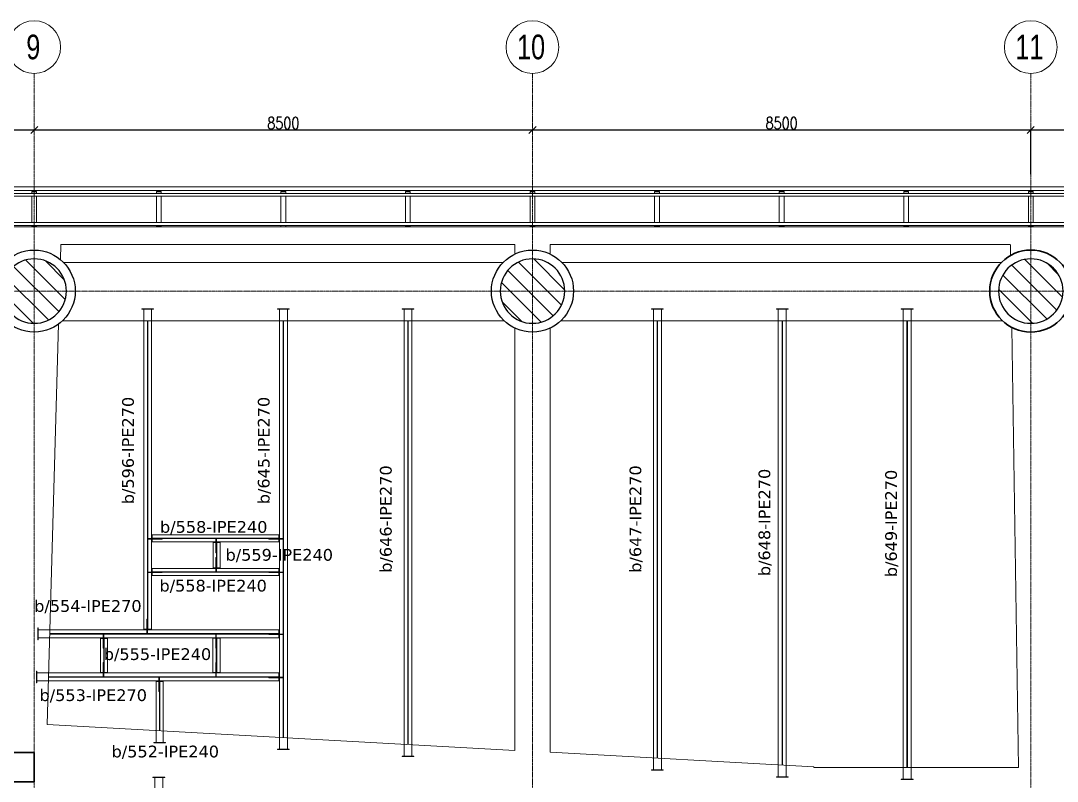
# Model space of a CAD drawing. Header units: millimetres. Extents: x -3255 to 77194, y -21218 to 30112.
# Drawn here: x 20799 to 38480, y 17138 to 30112 of the extents above; entities that cross this region are included whole.
import ezdxf

# ---------------------------------------------------------------- set-up
doc = ezdxf.new("R2010")
doc.units = ezdxf.units.MM
doc.header["$LTSCALE"] = 0.9
doc.linetypes.add('Grid Line', pattern=[3.33375, 1.905, -0.47625, 0.47625, -0.47625])
for name, color, linetype, lineweight in [('0-3', 50, 'Continuous', 5), ('A_ALMA', 255, 'Continuous', 5), ('E_COLUMNAS', 1, 'Continuous', 18), ('E_COLUMNAS-2', 1, 'Continuous', 25), ('E_COLUMNAS-3', 1, 'Continuous', 35), ('E_EJES', 8, 'Continuous', 9), ('E_EJES-1', 8, 'Grid Line', 9), ('E_MUROS-1', 2, 'Continuous', 35), ('E_TEXTO', 3, 'Continuous', 5), ('E_VIGAS', 5, 'Continuous', 15), ('E_VIGAS-1', 5, 'Continuous', 5), ('E_VIGAS-2', 10, 'Continuous', 5), ('P-PLATINA', 6, 'Continuous', 13), ('VIGAS_HCB', 253, 'Continuous', 15)]:
    doc.layers.add(name, color=color, linetype=linetype, lineweight=lineweight)
doc.layers.add('COTAS', color=8, linetype='Continuous')
doc.styles.add('CNI_COTAS', font='romans.shx', dxfattribs={"width": 0.8})
doc.styles.add('Swis721 LtCn BT_1', font='swisscl.ttf', dxfattribs={"height": 0.42})
doc.styles.add('VERDANA', font='verdana.ttf')
doc.dimstyles.new('1.5', dxfattribs={"dimscale": 0, "dimtxt": 200, "dimasz": 120, "dimexe": 4, "dimexo": 4, "dimgap": 15, "dimtad": 1, "dimdec": 0, "dimzin": 4, "dimdsep": 46, "dimtxsty": 'CNI_COTAS', "dimblk": 'OBLIQUE', "dimcen": -0.09, "dimclrd": 256, "dimclrt": 3, "dimadec": 0, "dimazin": 0, "dimtfac": 1, "dimtdec": 0, "dimtmove": 2, "dimatfit": 0, "dimldrblk": 'OBLIQUE', "dimfxl": 0.05, "dimtolj": 1, "dimtzin": 0, "dimarcsym": 0})

# ---------------------------------------------------------------- blocks, each defined once
blk = doc.blocks.new('EST_SFM_VIGA-METALICA-SECCION-C - EST_SFM_VIGA-METALICA-UPN160-1603255-_38_00m_N_E_-NIVEL-10 DOC')
at = {"layer": 'E_VIGAS-1'}
for p, q in [((30.113, 0.018), (-30.274, 0.018)), ((-30.269, -0.047), (30.107, -0.047))]:
    blk.add_line(p, q, dxfattribs=at)
blk = doc.blocks.new('EST_SFM_VIGA-METALICA-SECCION-C - EST_SFM_VIGA-METALICA-UPN100-1526554-_38_00m_N_E_-NIVEL-10 DOC')
at = {"layer": 'E_VIGAS-2'}
for p, q in [((34.942, 0.018), (-34.929, 0.018)), ((-34.929, -0.032), (34.942, -0.032))]:
    blk.add_line(p, q, dxfattribs=at)
blk = doc.blocks.new('EST_SFM_VIGA-METALICA-SECCION-C - EST_SFM_VIGA-METALICA-UPN100-1526616-_38_00m_N_E_-NIVEL-10 DOC')
at = {"layer": 'E_VIGAS-2'}
for p, q in [((34.044, 0.032), (-34.827, 0.032)), ((-34.827, -0.018), (34.044, -0.018))]:
    blk.add_line(p, q, dxfattribs=at)
blk = doc.blocks.new('DCTIB_CNI_EST_MOD-1A-FAC_0001_rvt-2-_38_00m_N_E_-NIVEL-10 DOC')
at = {"layer": 'E_VIGAS-1'}
for p, q in [((-57.203, 167.858), (-57.203, 167.859)), ((-57.203, 167.859), (-57.176, 167.859)), ((-57.121, 167.858), (-57.203, 167.858)), ((-57.203, 167.858), (-57.203, 167.83)), ((-57.165, 167.864), (-57.165, 167.878)), ((-57.165, 167.859), (-57.165, 167.864)), ((-57.16, 167.878), (-57.16, 167.864)), ((-57.16, 167.864), (-57.16, 167.859)), ((-57.149, 167.859), (-57.121, 167.859)), ((-57.121, 167.859), (-57.121, 167.858)), ((-57.121, 167.858), (-57.121, 167.83)), ((-55.078, 167.858), (-55.078, 167.859)), ((-55.078, 167.859), (-55.05, 167.859)), ((-54.996, 167.858), (-55.078, 167.858)), ((-55.078, 167.858), (-55.078, 167.83)), ((-55.04, 167.864), (-55.04, 167.878)), ((-55.04, 167.859), (-55.04, 167.864)), ((-55.035, 167.878), (-55.035, 167.864)), ((-55.035, 167.864), (-55.035, 167.859)), ((-55.024, 167.859), (-54.996, 167.859)), ((-54.996, 167.859), (-54.996, 167.858)), ((-54.996, 167.858), (-54.996, 167.83)), ((-52.953, 167.858), (-52.953, 167.859)), ((-52.953, 167.859), (-52.925, 167.859)), ((-52.871, 167.858), (-52.953, 167.858)), ((-52.953, 167.858), (-52.953, 167.83)), ((-52.915, 167.864), (-52.915, 167.878)), ((-52.915, 167.859), (-52.915, 167.864)), ((-52.91, 167.878), (-52.91, 167.864)), ((-52.91, 167.864), (-52.91, 167.859)), ((-52.899, 167.859), (-52.871, 167.859)), ((-52.871, 167.859), (-52.871, 167.858)), ((-52.871, 167.858), (-52.871, 167.83)), ((-50.828, 167.859), (-50.8, 167.859)), ((-50.828, 167.858), (-50.828, 167.859)), ((-50.746, 167.858), (-50.828, 167.858)), ((-50.828, 167.83), (-50.828, 167.858)), ((-50.79, 167.864), (-50.79, 167.878)), ((-50.79, 167.859), (-50.79, 167.864)), ((-50.785, 167.878), (-50.785, 167.864)), ((-50.785, 167.864), (-50.785, 167.859)), ((-50.774, 167.859), (-50.746, 167.859)), ((-50.746, 167.859), (-50.746, 167.858)), ((-50.746, 167.83), (-50.746, 167.858)), ((-48.703, 167.858), (-48.703, 167.859)), ((-48.703, 167.859), (-48.676, 167.859)), ((-48.621, 167.858), (-48.703, 167.858)), ((-48.703, 167.858), (-48.703, 167.83)), ((-48.665, 167.864), (-48.665, 167.878)), ((-48.665, 167.859), (-48.665, 167.864)), ((-48.66, 167.878), (-48.66, 167.864)), ((-48.66, 167.864), (-48.66, 167.859)), ((-48.649, 167.859), (-48.621, 167.859)), ((-48.621, 167.859), (-48.621, 167.858)), ((-48.621, 167.858), (-48.621, 167.83)), ((-46.578, 167.858), (-46.578, 167.859)), ((-46.578, 167.859), (-46.55, 167.859)), ((-46.496, 167.858), (-46.578, 167.858)), ((-46.578, 167.858), (-46.578, 167.83)), ((-46.54, 167.864), (-46.54, 167.878)), ((-46.54, 167.859), (-46.54, 167.864)), ((-46.535, 167.878), (-46.535, 167.864)), ((-46.535, 167.864), (-46.535, 167.859)), ((-46.524, 167.859), (-46.496, 167.859)), ((-46.496, 167.859), (-46.496, 167.858)), ((-46.496, 167.858), (-46.496, 167.83)), ((-44.453, 167.858), (-44.453, 167.859)), ((-44.453, 167.859), (-44.425, 167.859)), ((-44.371, 167.858), (-44.453, 167.858)), ((-44.453, 167.858), (-44.453, 167.83)), ((-44.415, 167.864), (-44.415, 167.878)), ((-44.415, 167.859), (-44.415, 167.864)), ((-44.41, 167.878), (-44.41, 167.864)), ((-44.41, 167.864), (-44.41, 167.859)), ((-44.399, 167.859), (-44.371, 167.859)), ((-44.371, 167.859), (-44.371, 167.858)), ((-44.371, 167.858), (-44.371, 167.83)), ((-42.328, 167.859), (-42.3, 167.859)), ((-42.328, 167.858), (-42.328, 167.859)), ((-42.246, 167.858), (-42.328, 167.858)), ((-42.328, 167.83), (-42.328, 167.858)), ((-42.29, 167.864), (-42.29, 167.878)), ((-42.29, 167.859), (-42.29, 167.864)), ((-42.285, 167.878), (-42.285, 167.864)), ((-42.285, 167.864), (-42.285, 167.859)), ((-42.274, 167.859), (-42.246, 167.859)), ((-42.246, 167.859), (-42.246, 167.858)), ((-42.246, 167.83), (-42.246, 167.858)), ((-40.203, 167.858), (-40.203, 167.859)), ((-40.203, 167.859), (-40.176, 167.859)), ((-40.121, 167.858), (-40.203, 167.858)), ((-40.203, 167.858), (-40.203, 167.83)), ((-40.165, 167.864), (-40.165, 167.878)), ((-40.165, 167.859), (-40.165, 167.864)), ((-40.16, 167.878), (-40.16, 167.864)), ((-40.16, 167.864), (-40.16, 167.859)), ((-40.149, 167.859), (-40.121, 167.859)), ((-40.121, 167.859), (-40.121, 167.858)), ((-40.121, 167.858), (-40.121, 167.83)), ((-57.203, 167.78), (-57.203, 167.33)), ((-57.121, 167.78), (-57.121, 167.33)), ((-55.078, 167.78), (-55.078, 167.33)), ((-54.996, 167.78), (-54.996, 167.33)), ((-52.953, 167.78), (-52.953, 167.33)), ((-52.871, 167.78), (-52.871, 167.33)), ((-50.828, 167.33), (-50.828, 167.78)), ((-50.746, 167.33), (-50.746, 167.78)), ((-48.703, 167.78), (-48.703, 167.33)), ((-48.621, 167.78), (-48.621, 167.33)), ((-46.578, 167.78), (-46.578, 167.33)), ((-46.496, 167.78), (-46.496, 167.33)), ((-44.453, 167.78), (-44.453, 167.33)), ((-44.371, 167.78), (-44.371, 167.33)), ((-42.328, 167.33), (-42.328, 167.78)), ((-42.246, 167.33), (-42.246, 167.78)), ((-40.203, 167.78), (-40.203, 167.33)), ((-40.121, 167.78), (-40.121, 167.33)), ((-57.203, 167.28), (-57.203, 167.263)), ((-57.121, 167.263), (-57.203, 167.263)), ((-57.121, 167.28), (-57.121, 167.263)), ((-55.078, 167.28), (-55.078, 167.263)), ((-54.996, 167.263), (-55.078, 167.263)), ((-54.996, 167.28), (-54.996, 167.263)), ((-52.953, 167.28), (-52.953, 167.26)), ((-52.871, 167.28), (-52.871, 167.26)), ((-50.828, 167.263), (-50.828, 167.28)), ((-50.746, 167.263), (-50.828, 167.263)), ((-50.746, 167.263), (-50.746, 167.28)), ((-48.703, 167.28), (-48.703, 167.263)), ((-48.621, 167.263), (-48.703, 167.263)), ((-48.621, 167.28), (-48.621, 167.263)), ((-46.578, 167.28), (-46.578, 167.263)), ((-46.496, 167.263), (-46.578, 167.263)), ((-46.496, 167.28), (-46.496, 167.263)), ((-44.453, 167.28), (-44.453, 167.263)), ((-44.371, 167.263), (-44.453, 167.263)), ((-44.371, 167.28), (-44.371, 167.263)), ((-42.328, 167.263), (-42.328, 167.28)), ((-42.246, 167.263), (-42.328, 167.263)), ((-42.246, 167.263), (-42.246, 167.28)), ((-40.203, 167.28), (-40.203, 167.263)), ((-40.121, 167.263), (-40.203, 167.263)), ((-40.121, 167.28), (-40.121, 167.263)), ((-52.871, 167.26), (-52.953, 167.26))]:
    blk.add_line(p, q, dxfattribs=at)
for points, knots in [([(-57.176, 167.859), (-57.175, 167.859), (-57.173, 167.859), (-57.171, 167.859), (-57.168, 167.86), (-57.167, 167.86), (-57.165, 167.862), (-57.165, 167.863), (-57.165, 167.864)], [0, 0, 0, 0, 0.142857, 0.285714, 0.428571, 0.571429, 0.785714, 1, 1, 1, 1]), ([(-57.165, 167.864), (-57.165, 167.863), (-57.165, 167.862), (-57.167, 167.86), (-57.168, 167.86), (-57.17, 167.859), (-57.171, 167.859), (-57.173, 167.859), (-57.174, 167.859), (-57.176, 167.859)], [0, 0, 0, 0, 0.285714, 0.428571, 0.571429, 0.678571, 0.732143, 0.785714, 1, 1, 1, 1]), ([(-57.149, 167.859), (-57.15, 167.859), (-57.152, 167.859), (-57.154, 167.859), (-57.156, 167.86), (-57.158, 167.86), (-57.16, 167.862), (-57.16, 167.863), (-57.16, 167.864)], [0, 0, 0, 0, 0.142857, 0.285714, 0.428571, 0.571429, 0.785714, 1, 1, 1, 1]), ([(-57.16, 167.864), (-57.16, 167.863), (-57.159, 167.862), (-57.158, 167.86), (-57.156, 167.86), (-57.155, 167.859), (-57.154, 167.859), (-57.152, 167.859), (-57.15, 167.859), (-57.149, 167.859)], [0, 0, 0, 0, 0.285714, 0.428571, 0.571429, 0.678571, 0.732143, 0.785714, 1, 1, 1, 1]), ([(-55.05, 167.859), (-55.049, 167.859), (-55.048, 167.859), (-55.045, 167.859), (-55.043, 167.86), (-55.041, 167.86), (-55.04, 167.862), (-55.04, 167.863), (-55.04, 167.864)], [0, 0, 0, 0, 0.142857, 0.285714, 0.428571, 0.571429, 0.785714, 1, 1, 1, 1]), ([(-55.04, 167.864), (-55.04, 167.863), (-55.04, 167.862), (-55.042, 167.86), (-55.043, 167.86), (-55.045, 167.859), (-55.046, 167.859), (-55.047, 167.859), (-55.049, 167.859), (-55.05, 167.859)], [0, 0, 0, 0, 0.285714, 0.428571, 0.571429, 0.678571, 0.732143, 0.785714, 1, 1, 1, 1]), ([(-55.024, 167.859), (-55.025, 167.859), (-55.026, 167.859), (-55.029, 167.859), (-55.031, 167.86), (-55.033, 167.86), (-55.034, 167.862), (-55.035, 167.863), (-55.035, 167.864)], [0, 0, 0, 0, 0.142857, 0.285714, 0.428571, 0.571429, 0.785714, 1, 1, 1, 1]), ([(-55.035, 167.864), (-55.035, 167.863), (-55.034, 167.862), (-55.033, 167.86), (-55.031, 167.86), (-55.03, 167.859), (-55.029, 167.859), (-55.027, 167.859), (-55.025, 167.859), (-55.024, 167.859)], [0, 0, 0, 0, 0.285714, 0.428571, 0.571429, 0.678571, 0.732143, 0.785714, 1, 1, 1, 1]), ([(-52.925, 167.859), (-52.924, 167.859), (-52.923, 167.859), (-52.92, 167.859), (-52.918, 167.86), (-52.916, 167.86), (-52.915, 167.862), (-52.915, 167.863), (-52.915, 167.864)], [0, 0, 0, 0, 0.142857, 0.285714, 0.428571, 0.571429, 0.785714, 1, 1, 1, 1]), ([(-52.915, 167.864), (-52.915, 167.863), (-52.915, 167.862), (-52.917, 167.86), (-52.918, 167.86), (-52.92, 167.859), (-52.921, 167.859), (-52.922, 167.859), (-52.924, 167.859), (-52.925, 167.859)], [0, 0, 0, 0, 0.285714, 0.428571, 0.571429, 0.678571, 0.732143, 0.785714, 1, 1, 1, 1]), ([(-52.899, 167.859), (-52.9, 167.859), (-52.901, 167.859), (-52.904, 167.859), (-52.906, 167.86), (-52.908, 167.86), (-52.909, 167.862), (-52.91, 167.863), (-52.91, 167.864)], [0, 0, 0, 0, 0.142857, 0.285714, 0.428571, 0.571429, 0.785714, 1, 1, 1, 1]), ([(-52.91, 167.864), (-52.91, 167.863), (-52.909, 167.862), (-52.908, 167.86), (-52.906, 167.86), (-52.905, 167.859), (-52.904, 167.859), (-52.902, 167.859), (-52.9, 167.859), (-52.899, 167.859)], [0, 0, 0, 0, 0.285714, 0.428571, 0.571429, 0.678571, 0.732143, 0.785714, 1, 1, 1, 1]), ([(-50.79, 167.864), (-50.79, 167.863), (-50.79, 167.862), (-50.792, 167.86), (-50.793, 167.86), (-50.795, 167.859), (-50.796, 167.859), (-50.797, 167.859), (-50.799, 167.859), (-50.8, 167.859)], [0, 0, 0, 0, 0.285714, 0.428571, 0.571429, 0.678571, 0.732143, 0.785714, 1, 1, 1, 1]), ([(-50.8, 167.859), (-50.799, 167.859), (-50.798, 167.859), (-50.795, 167.859), (-50.793, 167.86), (-50.791, 167.86), (-50.79, 167.862), (-50.79, 167.863), (-50.79, 167.864)], [0, 0, 0, 0, 0.142857, 0.285714, 0.428571, 0.571429, 0.785714, 1, 1, 1, 1]), ([(-50.785, 167.864), (-50.785, 167.863), (-50.784, 167.862), (-50.783, 167.86), (-50.781, 167.86), (-50.78, 167.859), (-50.779, 167.859), (-50.777, 167.859), (-50.775, 167.859), (-50.774, 167.859)], [0, 0, 0, 0, 0.285714, 0.428571, 0.571429, 0.678571, 0.732143, 0.785714, 1, 1, 1, 1]), ([(-50.774, 167.859), (-50.775, 167.859), (-50.776, 167.859), (-50.779, 167.859), (-50.781, 167.86), (-50.783, 167.86), (-50.784, 167.862), (-50.785, 167.863), (-50.785, 167.864)], [0, 0, 0, 0, 0.142857, 0.285714, 0.428571, 0.571429, 0.785714, 1, 1, 1, 1]), ([(-48.676, 167.859), (-48.675, 167.859), (-48.673, 167.859), (-48.671, 167.859), (-48.668, 167.86), (-48.667, 167.86), (-48.665, 167.862), (-48.665, 167.863), (-48.665, 167.864)], [0, 0, 0, 0, 0.142857, 0.285714, 0.428571, 0.571429, 0.785714, 1, 1, 1, 1]), ([(-48.665, 167.864), (-48.665, 167.863), (-48.665, 167.862), (-48.667, 167.86), (-48.668, 167.86), (-48.67, 167.859), (-48.671, 167.859), (-48.673, 167.859), (-48.674, 167.859), (-48.676, 167.859)], [0, 0, 0, 0, 0.285714, 0.428571, 0.571429, 0.678571, 0.732143, 0.785714, 1, 1, 1, 1]), ([(-48.649, 167.859), (-48.65, 167.859), (-48.652, 167.859), (-48.654, 167.859), (-48.656, 167.86), (-48.658, 167.86), (-48.66, 167.862), (-48.66, 167.863), (-48.66, 167.864)], [0, 0, 0, 0, 0.142857, 0.285714, 0.428571, 0.571429, 0.785714, 1, 1, 1, 1]), ([(-48.66, 167.864), (-48.66, 167.863), (-48.659, 167.862), (-48.658, 167.86), (-48.656, 167.86), (-48.655, 167.859), (-48.654, 167.859), (-48.652, 167.859), (-48.65, 167.859), (-48.649, 167.859)], [0, 0, 0, 0, 0.285714, 0.428571, 0.571429, 0.678571, 0.732143, 0.785714, 1, 1, 1, 1]), ([(-46.55, 167.859), (-46.549, 167.859), (-46.548, 167.859), (-46.545, 167.859), (-46.543, 167.86), (-46.541, 167.86), (-46.54, 167.862), (-46.54, 167.863), (-46.54, 167.864)], [0, 0, 0, 0, 0.142857, 0.285714, 0.428571, 0.571429, 0.785714, 1, 1, 1, 1]), ([(-46.54, 167.864), (-46.54, 167.863), (-46.54, 167.862), (-46.542, 167.86), (-46.543, 167.86), (-46.545, 167.859), (-46.546, 167.859), (-46.547, 167.859), (-46.549, 167.859), (-46.55, 167.859)], [0, 0, 0, 0, 0.285714, 0.428571, 0.571429, 0.678571, 0.732143, 0.785714, 1, 1, 1, 1]), ([(-46.524, 167.859), (-46.525, 167.859), (-46.526, 167.859), (-46.529, 167.859), (-46.531, 167.86), (-46.533, 167.86), (-46.534, 167.862), (-46.535, 167.863), (-46.535, 167.864)], [0, 0, 0, 0, 0.142857, 0.285714, 0.428571, 0.571429, 0.785714, 1, 1, 1, 1]), ([(-46.535, 167.864), (-46.535, 167.863), (-46.534, 167.862), (-46.533, 167.86), (-46.531, 167.86), (-46.53, 167.859), (-46.529, 167.859), (-46.527, 167.859), (-46.525, 167.859), (-46.524, 167.859)], [0, 0, 0, 0, 0.285714, 0.428571, 0.571429, 0.678571, 0.732143, 0.785714, 1, 1, 1, 1]), ([(-44.425, 167.859), (-44.424, 167.859), (-44.423, 167.859), (-44.42, 167.859), (-44.418, 167.86), (-44.416, 167.86), (-44.415, 167.862), (-44.415, 167.863), (-44.415, 167.864)], [0, 0, 0, 0, 0.142857, 0.285714, 0.428571, 0.571429, 0.785714, 1, 1, 1, 1]), ([(-44.415, 167.864), (-44.415, 167.863), (-44.415, 167.862), (-44.417, 167.86), (-44.418, 167.86), (-44.42, 167.859), (-44.421, 167.859), (-44.422, 167.859), (-44.424, 167.859), (-44.425, 167.859)], [0, 0, 0, 0, 0.285714, 0.428571, 0.571429, 0.678571, 0.732143, 0.785714, 1, 1, 1, 1]), ([(-44.399, 167.859), (-44.4, 167.859), (-44.401, 167.859), (-44.404, 167.859), (-44.406, 167.86), (-44.408, 167.86), (-44.409, 167.862), (-44.41, 167.863), (-44.41, 167.864)], [0, 0, 0, 0, 0.142857, 0.285714, 0.428571, 0.571429, 0.785714, 1, 1, 1, 1]), ([(-44.41, 167.864), (-44.41, 167.863), (-44.409, 167.862), (-44.408, 167.86), (-44.406, 167.86), (-44.405, 167.859), (-44.404, 167.859), (-44.402, 167.859), (-44.4, 167.859), (-44.399, 167.859)], [0, 0, 0, 0, 0.285714, 0.428571, 0.571429, 0.678571, 0.732143, 0.785714, 1, 1, 1, 1]), ([(-42.29, 167.864), (-42.29, 167.863), (-42.29, 167.862), (-42.292, 167.86), (-42.293, 167.86), (-42.295, 167.859), (-42.296, 167.859), (-42.297, 167.859), (-42.299, 167.859), (-42.3, 167.859)], [0, 0, 0, 0, 0.285714, 0.428571, 0.571429, 0.678571, 0.732143, 0.785714, 1, 1, 1, 1]), ([(-42.3, 167.859), (-42.299, 167.859), (-42.298, 167.859), (-42.295, 167.859), (-42.293, 167.86), (-42.291, 167.86), (-42.29, 167.862), (-42.29, 167.863), (-42.29, 167.864)], [0, 0, 0, 0, 0.142857, 0.285714, 0.428571, 0.571429, 0.785714, 1, 1, 1, 1]), ([(-42.285, 167.864), (-42.285, 167.863), (-42.284, 167.862), (-42.283, 167.86), (-42.281, 167.86), (-42.28, 167.859), (-42.279, 167.859), (-42.277, 167.859), (-42.275, 167.859), (-42.274, 167.859)], [0, 0, 0, 0, 0.285714, 0.428571, 0.571429, 0.678571, 0.732143, 0.785714, 1, 1, 1, 1]), ([(-42.274, 167.859), (-42.275, 167.859), (-42.276, 167.859), (-42.279, 167.859), (-42.281, 167.86), (-42.283, 167.86), (-42.284, 167.862), (-42.285, 167.863), (-42.285, 167.864)], [0, 0, 0, 0, 0.142857, 0.285714, 0.428571, 0.571429, 0.785714, 1, 1, 1, 1]), ([(-40.176, 167.859), (-40.175, 167.859), (-40.173, 167.859), (-40.171, 167.859), (-40.168, 167.86), (-40.167, 167.86), (-40.165, 167.862), (-40.165, 167.863), (-40.165, 167.864)], [0, 0, 0, 0, 0.142857, 0.285714, 0.428571, 0.571429, 0.785714, 1, 1, 1, 1]), ([(-40.165, 167.864), (-40.165, 167.863), (-40.165, 167.862), (-40.167, 167.86), (-40.168, 167.86), (-40.17, 167.859), (-40.171, 167.859), (-40.173, 167.859), (-40.174, 167.859), (-40.176, 167.859)], [0, 0, 0, 0, 0.285714, 0.428571, 0.571429, 0.678571, 0.732143, 0.785714, 1, 1, 1, 1]), ([(-40.149, 167.859), (-40.15, 167.859), (-40.152, 167.859), (-40.154, 167.859), (-40.156, 167.86), (-40.158, 167.86), (-40.16, 167.862), (-40.16, 167.863), (-40.16, 167.864)], [0, 0, 0, 0, 0.142857, 0.285714, 0.428571, 0.571429, 0.785714, 1, 1, 1, 1]), ([(-40.16, 167.864), (-40.16, 167.863), (-40.159, 167.862), (-40.158, 167.86), (-40.156, 167.86), (-40.155, 167.859), (-40.154, 167.859), (-40.152, 167.859), (-40.15, 167.859), (-40.149, 167.859)], [0, 0, 0, 0, 0.285714, 0.428571, 0.571429, 0.678571, 0.732143, 0.785714, 1, 1, 1, 1])]:
    blk.add_open_spline(points, degree=3, knots=knots, dxfattribs=at)
for name, p in [('EST_SFM_VIGA-METALICA-SECCION-C - EST_SFM_VIGA-METALICA-UPN160-1603255-_38_00m_N_E_-NIVEL-10 DOC', (-40.084, 167.925)), ('EST_SFM_VIGA-METALICA-SECCION-C - EST_SFM_VIGA-METALICA-UPN100-1526554-_38_00m_N_E_-NIVEL-10 DOC', (-40.169, 167.812)), ('EST_SFM_VIGA-METALICA-SECCION-C - EST_SFM_VIGA-METALICA-UPN100-1526616-_38_00m_N_E_-NIVEL-10 DOC', (-39.77, 167.298))]:
    blk.add_blockref(name, p, dxfattribs=at)
blk = doc.blocks.new('EST_SCM_COLUMNA-SECCION-CIRCULAR - EST_SCM_COLUMNA-CONCRETO-CIRCULAR_Ø_110cm-V34-_38_00m_N_E_-NIVEL-10 DOC')
at = {"layer": 'E_COLUMNAS'}
h = blk.add_hatch(dxfattribs=at)
h.set_pattern_fill('FP_15', color=256, style=0, pattern_type=2)
h.set_pattern_definition([(135, (57.162, -166.162), (-0.15909903, -0.15909903), [])])
h.paths.add_polyline_path([(0.041, -0.548), (0.122, -0.536), (0.201, -0.512), (0.275, -0.476), (0.343, -0.43), (0.403, -0.374), (0.454, -0.31), (0.496, -0.239), (0.526, -0.162), (0.544, -0.082), (0.55, 0), (0.544, 0.082), (0.526, 0.162), (0.496, 0.239), (0.454, 0.31), (0.403, 0.374), (0.343, 0.43), (0.275, 0.476), (0.201, 0.512), (0.122, 0.536), (0.041, 0.548), (-0.041, 0.548), (-0.122, 0.536), (-0.201, 0.512), (-0.275, 0.476), (-0.347, 0.426), (-0.403, 0.374), (-0.454, 0.31), (-0.496, 0.239), (-0.526, 0.162), (-0.544, 0.074), (-0.55, 0), (-0.542, -0.091), (-0.526, -0.162), (-0.496, -0.239), (-0.454, -0.31), (-0.403, -0.374), (-0.343, -0.43), (-0.275, -0.476), (-0.201, -0.512), (-0.122, -0.536), (-0.041, -0.548), (0.019, -0.548)])
at = {"layer": 'E_COLUMNAS-2'}
for start, end in [(0, 180), (180, 0)]:
    blk.add_arc((0, 0), 0.55, start, end, dxfattribs=at)
blk = doc.blocks.new('EST_SCM_COLUMNA-SECCION-CIRCULAR - EST_SCM_COLUMNA-CONCRETO-CIRCULAR_Ø_110cm-V35-_38_00m_N_E_-NIVEL-10 DOC')
at = {"layer": 'E_COLUMNAS'}
h = blk.add_hatch(dxfattribs=at)
h.set_pattern_fill('FP_16', color=256, style=0, pattern_type=2)
h.set_pattern_definition([(135, (48.662, -166.162), (-0.15909903, -0.15909903), [])])
h.paths.add_polyline_path([(-0.041, -0.548), (0.044, -0.548), (0.132, -0.533), (0.201, -0.512), (0.275, -0.476), (0.343, -0.43), (0.403, -0.374), (0.454, -0.31), (0.496, -0.239), (0.526, -0.162), (0.544, -0.082), (0.55, 0), (0.544, 0.082), (0.526, 0.162), (0.496, 0.239), (0.454, 0.31), (0.403, 0.374), (0.343, 0.43), (0.275, 0.476), (0.201, 0.512), (0.122, 0.536), (0.041, 0.548), (-0.041, 0.548), (-0.122, 0.536), (-0.201, 0.512), (-0.275, 0.476), (-0.347, 0.426), (-0.403, 0.374), (-0.454, 0.31), (-0.496, 0.239), (-0.526, 0.162), (-0.544, 0.074), (-0.55, 0), (-0.542, -0.091), (-0.526, -0.162), (-0.496, -0.239), (-0.454, -0.31), (-0.403, -0.374), (-0.343, -0.43), (-0.267, -0.48), (-0.201, -0.512), (-0.122, -0.536), (-0.044, -0.548)])
at = {"layer": 'E_COLUMNAS-2'}
for start, end in [(0, 180), (180, 0)]:
    blk.add_arc((0, 0), 0.55, start, end, dxfattribs=at)
blk = doc.blocks.new('EST_SCM_COLUMNA-SECCION-CIRCULAR - EST_SCM_COLUMNA-CONCRETO-CIRCULAR_Ø_110cm-V36-_38_00m_N_E_-NIVEL-10 DOC')
at = {"layer": 'E_COLUMNAS'}
h = blk.add_hatch(dxfattribs=at)
h.set_pattern_fill('FP_17', color=256, style=0, pattern_type=2)
h.set_pattern_definition([(135, (40.162, -166.162), (-0.15909903, -0.15909903), [])])
h.paths.add_polyline_path([(0.041, -0.548), (0.122, -0.536), (0.201, -0.512), (0.275, -0.476), (0.343, -0.43), (0.403, -0.374), (0.454, -0.31), (0.496, -0.239), (0.526, -0.162), (0.544, -0.082), (0.55, 0), (0.544, 0.082), (0.526, 0.162), (0.496, 0.239), (0.454, 0.31), (0.403, 0.374), (0.343, 0.43), (0.275, 0.476), (0.201, 0.512), (0.122, 0.536), (0.041, 0.548), (-0.041, 0.548), (-0.122, 0.536), (-0.201, 0.512), (-0.275, 0.476), (-0.347, 0.426), (-0.403, 0.374), (-0.454, 0.31), (-0.496, 0.239), (-0.526, 0.162), (-0.544, 0.074), (-0.55, 0), (-0.542, -0.091), (-0.526, -0.162), (-0.496, -0.239), (-0.454, -0.31), (-0.403, -0.374), (-0.343, -0.43), (-0.275, -0.476), (-0.201, -0.512), (-0.122, -0.536), (-0.041, -0.548), (0.004, -0.548)])
at = {"layer": 'E_COLUMNAS-2'}
for start, end in [(0, 180), (180, 0)]:
    blk.add_arc((0, 0), 0.55, start, end, dxfattribs=at)
blk = doc.blocks.new('Grid - CNI_NOMBRE EJES-372759-_38_00m_N_E_-NIVEL-10 DOC')
at = {"layer": 'E_EJES'}
blk.add_circle((0, 0), 0.003, dxfattribs=at)
blk = doc.blocks.new('_Oblique')
at = {"color": 0, "linetype": 'ByBlock', "lineweight": -2}
blk.add_line((-0.5, -0.5), (0.5, 0.5), dxfattribs=at)
blk = doc.blocks.new('*D471')
at = {"layer": 'COTAS', "lineweight": -2, "transparency": 16777216}
blk.add_line((12529, 28250), (21029, 28250), dxfattribs=at)
at = {"layer": 'Defpoints', "color": 0, "transparency": 16777216}
for p in [(12529, 28250), (21029, 28250), (21029, 28250)]:
    blk.add_point(p, dxfattribs=at)
at = {"layer": 'COTAS', "lineweight": -2, "transparency": 16777216, "xscale": 120, "yscale": 120, "zscale": 120, "rotation": 180}
blk.add_blockref('_Oblique', (12529, 28250), dxfattribs=at)
at = {"layer": 'COTAS', "lineweight": -2, "transparency": 16777216, "xscale": 120, "yscale": 120, "zscale": 120}
blk.add_blockref('_Oblique', (21029, 28250), dxfattribs=at)
at = {"layer": 'COTAS', "color": 3, "transparency": 16777216, "insert": (16779, 28365), "char_height": 200, "attachment_point": 5, "style": 'CNI_COTAS'}
blk.add_mtext('\\A1;8500', dxfattribs=at)
blk = doc.blocks.new('*D472')
at = {"layer": 'COTAS', "lineweight": -2, "transparency": 16777216}
blk.add_line((21029, 28250), (29529, 28250), dxfattribs=at)
at = {"layer": 'Defpoints', "color": 0, "transparency": 16777216}
for p in [(21029, 28250), (29529, 28250), (29529, 28250)]:
    blk.add_point(p, dxfattribs=at)
at = {"layer": 'COTAS', "lineweight": -2, "transparency": 16777216, "xscale": 120, "yscale": 120, "zscale": 120, "rotation": 180}
blk.add_blockref('_Oblique', (21029, 28250), dxfattribs=at)
at = {"layer": 'COTAS', "lineweight": -2, "transparency": 16777216, "xscale": 120, "yscale": 120, "zscale": 120}
blk.add_blockref('_Oblique', (29529, 28250), dxfattribs=at)
at = {"layer": 'COTAS', "color": 3, "transparency": 16777216, "insert": (25279, 28365), "char_height": 200, "attachment_point": 5, "style": 'CNI_COTAS'}
blk.add_mtext('\\A1;8500', dxfattribs=at)
blk = doc.blocks.new('*D473')
at = {"layer": 'COTAS', "lineweight": -2, "transparency": 16777216}
blk.add_line((29529, 28250), (38028, 28250), dxfattribs=at)
at = {"layer": 'Defpoints', "color": 0, "transparency": 16777216}
for p in [(29529, 28250), (38028, 28250), (38028, 28250)]:
    blk.add_point(p, dxfattribs=at)
at = {"layer": 'COTAS', "lineweight": -2, "transparency": 16777216, "xscale": 120, "yscale": 120, "zscale": 120, "rotation": 180}
blk.add_blockref('_Oblique', (29529, 28250), dxfattribs=at)
at = {"layer": 'COTAS', "lineweight": -2, "transparency": 16777216, "xscale": 120, "yscale": 120, "zscale": 120}
blk.add_blockref('_Oblique', (38028, 28250), dxfattribs=at)
at = {"layer": 'COTAS', "color": 3, "transparency": 16777216, "insert": (33779, 28365), "char_height": 200, "attachment_point": 5, "style": 'CNI_COTAS'}
blk.add_mtext('\\A1;8500', dxfattribs=at)
blk = doc.blocks.new('*D474')
at = {"layer": 'COTAS', "color": 0, "lineweight": -2, "transparency": 16777216}
blk.add_line((38028, 27495), (38028, 28254), dxfattribs=at)
at = {"layer": 'COTAS', "lineweight": -2, "transparency": 16777216}
blk.add_line((38028, 28250), (46529, 28250), dxfattribs=at)
at = {"layer": 'Defpoints', "color": 0, "transparency": 16777216}
for p in [(46529, 28250), (46529, 28250), (38028, 27491)]:
    blk.add_point(p, dxfattribs=at)
at = {"layer": 'COTAS', "lineweight": -2, "transparency": 16777216, "xscale": 120, "yscale": 120, "zscale": 120, "rotation": 180}
blk.add_blockref('_Oblique', (38028, 28250), dxfattribs=at)
at = {"layer": 'COTAS', "lineweight": -2, "transparency": 16777216, "xscale": 120, "yscale": 120, "zscale": 120}
blk.add_blockref('_Oblique', (46529, 28250), dxfattribs=at)
at = {"layer": 'COTAS', "color": 3, "transparency": 16777216, "insert": (42279, 28365), "char_height": 200, "attachment_point": 5, "style": 'CNI_COTAS'}
blk.add_mtext('\\A1;8500', dxfattribs=at)

msp = doc.modelspace()

# ---------------------------------------------------------------- linework, layer by layer
at = {"layer": 'A_ALMA'}
for p, q in [((22961.5, 19730.8), (22961.5, 24980)), ((22968.1, 19730.8), (22968.1, 24980)), ((25276.4, 17892.6), (25276.4, 24980)), ((25283, 17892.6), (25283, 24980)), ((27401.4, 17775.9), (27401.4, 24980)), ((27408, 17775.9), (27408, 24980)), ((31656.4, 17540.3), (31656.4, 24980)), ((31663, 17540.3), (31663, 24980)), ((33786.4, 17422.4), (33786.4, 24980)), ((33793, 17422.4), (33793, 24980)), ((35916.4, 17385.2), (35916.4, 24980)), ((35923, 17385.2), (35923, 24980)), ((23042.3, 21283.2), (25202.2, 21283.2)), ((23042.3, 21277), (25202.2, 21277)), ((24136.7, 20780.1), (24136.7, 21210.1)), ((24142.9, 20780.1), (24142.9, 21210.1)), ((23042.3, 20713.2), (25202.2, 20713.2)), ((23042.3, 20707), (25202.2, 20707)), ((21304.8, 19656.6), (25202.2, 19656.6)), ((21304.8, 19650), (25202.2, 19650)), ((22215.7, 18995.9), (22215.7, 19576.1)), ((22221.9, 18995.9), (22221.9, 19576.1)), ((24135.8, 18995.9), (24135.8, 19576.1)), ((24142, 18995.9), (24142, 19576.1)), ((21284, 18921.4), (25202.2, 18921.4)), ((21284, 18914.8), (25202.2, 18914.8)), ((23166.7, 18010.3), (23166.7, 18838.1)), ((23172.9, 18010.3), (23172.9, 18838.1))]:
    msp.add_line(p, q, dxfattribs=at)
at = {"layer": 'E_COLUMNAS-2'}
for centre in [(21028.7, 25500), (29528.7, 25500)]:
    msp.add_circle(centre, 700, dxfattribs=at)
at = {"layer": 'E_COLUMNAS-3'}
msp.add_circle((38028.7, 25500), 700, dxfattribs=at)
at = {"layer": 'E_EJES-1'}
for p, q in [((21028.7, -3871.2), (21028.7, 29212.2)), ((29528.7, -3871.2), (29528.7, 29212.2)), ((38028.7, -3871.2), (38028.7, 29212.2)), ((0, 25500), (76293.9, 25500))]:
    msp.add_line(p, q, dxfattribs=at)
at = {"layer": 'E_MUROS-1'}
msp.add_lwpolyline([(21028.9, 17630.1), (21028.9, 17130.1), (16628.8, 17130.1), (16628.8, 8370.1), (21028.9, 8370.1), (21028.9, 7870.1), (12528.9, 7870.1), (12528.9, 8370.1), (16228.8, 8370.1), (16228.8, 17130.1), (12528.9, 17130.1), (12528.9, 17630.1)], close=True, dxfattribs=at)
at = {"layer": 'E_VIGAS', "color": 30, "true_color": 0xf26722}
for p, q in [((37684.6, 26109.6), (37681.9, 26285.9)), ((29028.8, 25990), (21528.6, 25990)), ((37528.8, 25990), (30028.6, 25990)), ((21519.6, 24990), (29039.8, 24990)), ((30019.6, 24990), (37539.8, 24990))]:
    msp.add_line(p, q, dxfattribs=at)
msp.add_lwpolyline([(10129.7, 26595.9), (10129.8, -1095.9), (65929.9, -1095.8), (65929.9, 26595.9)], close=True, dxfattribs=at)
for points in [[(29229.7, 26132.5), (29229.7, 26295.9), (21484.5, 26295.9), (21477.1, 26038.3)], [(37681.9, 26295.9), (29829.7, 26295.9), (29829.7, 26132.5)], [(21445.7, 24937), (21250.8, 18106.5), (29229.7, 17664.9), (29229.7, 24867.5)], [(29829.7, 24867.5), (29829.7, 17631.7), (34327.9, 17382.7), (34327.5, 17375.2), (37817.3, 17375.2), (37703.4, 24880.7)]]:
    msp.add_lwpolyline(points, dxfattribs=at)
at = {"layer": 'P-PLATINA'}
for points in [[(23212.1, 21277), (23212.1, 21267), (22968.1, 21267), (22968.1, 21277)], [(24126.8, 21033), (24136.8, 21033), (24136.8, 21277), (24126.8, 21277)], [(25032.4, 21277), (25032.4, 21267), (25276.4, 21267), (25276.4, 21277)], [(24126.8, 20957.2), (24136.8, 20957.2), (24136.8, 20713.2), (24126.8, 20713.2)], [(23212.1, 20697), (23212.1, 20707), (22968.1, 20707), (22968.1, 20697)], [(25032.4, 20697), (25032.4, 20707), (25276.4, 20707), (25276.4, 20697)], [(22951.5, 19900.3), (22961.5, 19900.3), (22961.5, 19656.3), (22951.5, 19656.3)], [(22205.8, 19406.6), (22215.8, 19406.6), (22215.8, 19650.6), (22205.8, 19650.6)], [(24125.8, 19406.8), (24135.8, 19406.8), (24135.8, 19650.8), (24125.8, 19650.8)], [(25032.4, 19640), (25032.4, 19650), (25276.4, 19650), (25276.4, 19640)], [(22205.8, 19165.4), (22215.8, 19165.4), (22215.8, 18921.4), (22205.8, 18921.4)], [(24125.8, 19165.6), (24135.8, 19165.6), (24135.8, 18921.6), (24125.8, 18921.6)], [(23156.7, 18670.8), (23166.7, 18670.8), (23166.7, 18914.8), (23156.7, 18914.8)], [(25032.5, 18904.8), (25032.5, 18914.8), (25276.5, 18914.8), (25276.5, 18904.8)]]:
    msp.add_lwpolyline(points, close=True, dxfattribs=at)
at = {"layer": 'VIGAS_HCB', "color": 8}
for points in [[(23064.8, 25196), (22864.8, 25196), (22864.8, 25190), (23064.8, 25190)], [(25379.7, 25196), (25179.7, 25196), (25179.7, 25190), (25379.7, 25190)], [(27504.7, 25196), (27304.7, 25196), (27304.7, 25190), (27504.7, 25190)], [(31759.7, 25196), (31559.7, 25196), (31559.7, 25190), (31759.7, 25190)], [(33889.7, 25196), (33689.7, 25196), (33689.7, 25190), (33889.7, 25190)], [(36019.7, 25196), (35819.7, 25196), (35819.7, 25190), (36019.7, 25190)], [(21088.8, 19753.3), (21088.8, 19553.3), (21094.8, 19553.3), (21094.8, 19753.3)], [(21068, 19018.1), (21068, 18818.1), (21074, 18818.1), (21074, 19018.1)], [(23269.8, 17800.3), (23069.8, 17800.3), (23069.8, 17794.3), (23269.8, 17794.3)], [(25379.7, 17683.5), (25179.7, 17683.5), (25179.7, 17677.5), (25379.7, 17677.5)], [(27504.7, 17565.9), (27304.7, 17565.9), (27304.7, 17559.9), (27504.7, 17559.9)], [(31759.7, 17330.3), (31559.7, 17330.3), (31559.7, 17324.3), (31759.7, 17324.3)], [(23254.7, 17205.6), (23054.7, 17205.6), (23054.7, 17199.6), (23254.7, 17199.6)], [(33889.7, 17212.4), (33689.7, 17212.4), (33689.7, 17206.4), (33889.7, 17206.4)], [(36019.7, 17175.2), (35819.7, 17175.2), (35819.7, 17169.2), (36019.7, 17169.2)]]:
    msp.add_lwpolyline(points, close=True, dxfattribs=at)
at = {"layer": 'VIGAS_HCB'}
for points in [[(22897.3, 25190), (23032.3, 25190), (23032.3, 19730.8), (22897.3, 19730.8)], [(25212.2, 25190), (25347.2, 25190), (25347.2, 17683.5), (25212.2, 17683.5)], [(27337.2, 25190), (27472.2, 25190), (27472.2, 17565.9), (27337.2, 17565.9)], [(31592.2, 25190), (31727.2, 25190), (31727.2, 17330.3), (31592.2, 17330.3)], [(33722.2, 25190), (33857.2, 25190), (33857.2, 17212.4), (33722.2, 17212.4)], [(35852.2, 25190), (35987.2, 25190), (35987.2, 17175.2), (35852.2, 17175.2)], [(25202.2, 21220.1), (23042.3, 21220.1), (23042.3, 21340.1), (25202.2, 21340.1)], [(24199.9, 20780.1), (24079.9, 20780.1), (24079.9, 21210.1), (24199.9, 21210.1)], [(25202.2, 20650.1), (23042.3, 20650.1), (23042.3, 20770.1), (25202.2, 20770.1)], [(21094.8, 19720.8), (25202.2, 19722), (25202.2, 19587), (21094.8, 19585.8)], [(22158.8, 19576.1), (22278.8, 19576.1), (22278.9, 18995.9), (22158.9, 18995.9)], [(24078.9, 19576.7), (24198.9, 19576.7), (24198.9, 18996), (24078.9, 18996)], [(21074, 18985.6), (25202.2, 18985.8), (25202.2, 18850.8), (21074, 18850.6)], [(23109.7, 18838.1), (23229.7, 18838.1), (23229.8, 17800.3), (23109.8, 17800.3)], [(23087.2, 17199.6), (23222.2, 17199.6), (23222.2, 8303.4), (23087.2, 8303.4)]]:
    msp.add_lwpolyline(points, close=True, dxfattribs=at)

# ---------------------------------------------------------------- block references
at = {"layer": '0-3', "xscale": 1000, "yscale": 1000, "zscale": 1000}
msp.add_blockref('DCTIB_CNI_EST_MOD-1A-FAC_0001_rvt-2-_38_00m_N_E_-NIVEL-10 DOC', (78190.8, -140662.4), dxfattribs=at)
at = {"layer": 'E_COLUMNAS-3', "xscale": 1000, "yscale": 1000, "zscale": 1000}
for name, p in [('EST_SCM_COLUMNA-SECCION-CIRCULAR - EST_SCM_COLUMNA-CONCRETO-CIRCULAR_Ø_110cm-V34-_38_00m_N_E_-NIVEL-10 DOC', (21028.7, 25500)), ('EST_SCM_COLUMNA-SECCION-CIRCULAR - EST_SCM_COLUMNA-CONCRETO-CIRCULAR_Ø_110cm-V35-_38_00m_N_E_-NIVEL-10 DOC', (29528.7, 25500)), ('EST_SCM_COLUMNA-SECCION-CIRCULAR - EST_SCM_COLUMNA-CONCRETO-CIRCULAR_Ø_110cm-V36-_38_00m_N_E_-NIVEL-10 DOC', (38028.7, 25500))]:
    msp.add_blockref(name, p, dxfattribs=at)
at = {"layer": 'E_EJES', "xscale": 149999.9999999999, "yscale": 149999.9999999999, "zscale": 149999.9999999999}
for p in [(21028.7, 29662.2), (29528.7, 29662.2), (38028.7, 29662.2)]:
    msp.add_blockref('Grid - CNI_NOMBRE EJES-372759-_38_00m_N_E_-NIVEL-10 DOC', p, dxfattribs=at)

# ---------------------------------------------------------------- texts
at = {"layer": 'E_EJES', "char_height": 420, "attachment_point": 1, "style": 'Swis721 LtCn BT_1'}
for s, insert, width in [('9', (20894.2, 29874.8), 312.658), ('10', (29265.2, 29874.8), 625.316), ('11', (37765.2, 29874.8), 625.316)]:
    msp.add_mtext(s, dxfattribs=dict(at, insert=insert, width=width))
at = {"layer": 'E_TEXTO', "char_height": 200, "width": 1206.139, "attachment_point": 1, "rotation": 90, "style": 'VERDANA'}
for s, insert in [('b/596-IPE270', (22528.9, 21863.8)), ('b/645-IPE270', (24843.9, 21863.8)), ('b/646-IPE270', (26926.6, 20695)), ('b/647-IPE270', (31184.1, 20695)), ('b/648-IPE270', (33384.6, 20636.8)), ('b/649-IPE270', (35545.4, 20619.7))]:
    msp.add_mtext(s, dxfattribs=dict(at, insert=insert))
at = {"layer": 'E_TEXTO', "char_height": 200, "width": 1206.139, "attachment_point": 1, "style": 'VERDANA'}
for s, insert in [('b/558-IPE240', (23174.9, 21576.7)), ('b/559-IPE240', (24293.1, 21100.5)), ('b/558-IPE240', (23165.7, 20574.6)), ('b/554-IPE270', (21028.7, 20228)), ('b/555-IPE240', (22215.8, 19406.6)), ('b/553-IPE270', (21119.9, 18706.6)), ('b/552-IPE240', (22348.8, 17745.2))]:
    msp.add_mtext(s, dxfattribs=dict(at, insert=insert))

# ---------------------------------------------------------------- dimensions: what is measured, and where the dimension line sits
at = {"layer": 'COTAS'}
for base, p1, p2, picture, middle in [((21028.7, 28250), (12528.7, 28250), (21028.7, 28250), '*D471', (16778.7, 28365)), ((29528.7, 28250), (21028.7, 28250), (29528.7, 28250), '*D472', (25278.7, 28365)), ((38028.4, 28250), (29528.7, 28250), (38028.4, 28250), '*D473', (33778.6, 28365)), ((46528.7, 28250), (38028.4, 27490.9), (46528.7, 28250), '*D474', (42278.6, 28365))]:
    dim = msp.add_linear_dim(base=base, p1=p1, p2=p2, dimstyle='1.5', override={"dimscale": 1}, dxfattribs=at)
    dim.commit()
    dim.dimension.update_dxf_attribs({"geometry": picture, "text_midpoint": middle})

doc.saveas('drawing.dxf')
